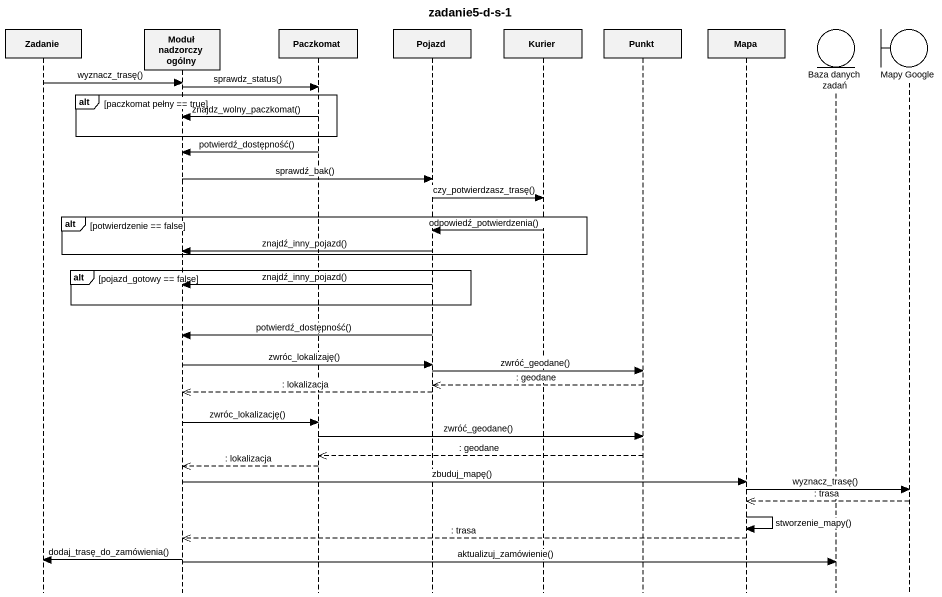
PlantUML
@startuml
title zadanie5-d-s-1
hide footbox
participant Zadanie
participant "Moduł nadzorczy ogólny" as Moduł_nadzorczy_ogólny
participant Paczkomat
participant Pojazd
participant Kurier
participant Punkt
participant Mapa
entity "Baza danych zadań" as Baza_danych_zadań
boundary "Mapy Google" as Mapy_Google

Zadanie -> Moduł_nadzorczy_ogólny : wyznacz_trasę()
Moduł_nadzorczy_ogólny -> Paczkomat : sprawdz_status()
alt paczkomat pełny == true
  Paczkomat -> Moduł_nadzorczy_ogólny : znajdz_wolny_paczkomat()
end
Paczkomat -> Moduł_nadzorczy_ogólny : potwierdź_dostępność()
Moduł_nadzorczy_ogólny -> Pojazd : sprawdź_bak()
Pojazd -> Kurier : czy_potwierdzasz_trasę()
alt potwierdzenie == false
  Kurier -> Pojazd : odpowiedź_potwierdzenia()
  Pojazd -> Moduł_nadzorczy_ogólny : znajdź_inny_pojazd()
end
alt pojazd_gotowy == false
  Pojazd -> Moduł_nadzorczy_ogólny : znajdź_inny_pojazd()
end
Pojazd -> Moduł_nadzorczy_ogólny : potwierdź_dostępność()
Moduł_nadzorczy_ogólny -> Pojazd : zwróc_lokalizaję()
Pojazd -> Punkt : zwróć_geodane()
Punkt -->> Pojazd : : geodane
Pojazd -->> Moduł_nadzorczy_ogólny : : lokalizacja
Moduł_nadzorczy_ogólny -> Paczkomat : zwróc_lokalizację()
Paczkomat -> Punkt : zwróć_geodane()
Punkt -->> Paczkomat : : geodane
Paczkomat -->> Moduł_nadzorczy_ogólny : : lokalizacja
Moduł_nadzorczy_ogólny -> Mapa : zbuduj_mapę()
Mapa -> Mapy_Google : wyznacz_trasę()
Mapy_Google -->> Mapa : : trasa
Mapa -> Mapa : stworzenie_mapy()
Mapa -->> Moduł_nadzorczy_ogólny : : trasa
Moduł_nadzorczy_ogólny -> Zadanie : dodaj_trasę_do_zamówienia()
Moduł_nadzorczy_ogólny -> Baza_danych_zadań : aktualizuj_zamówienie()
@enduml
